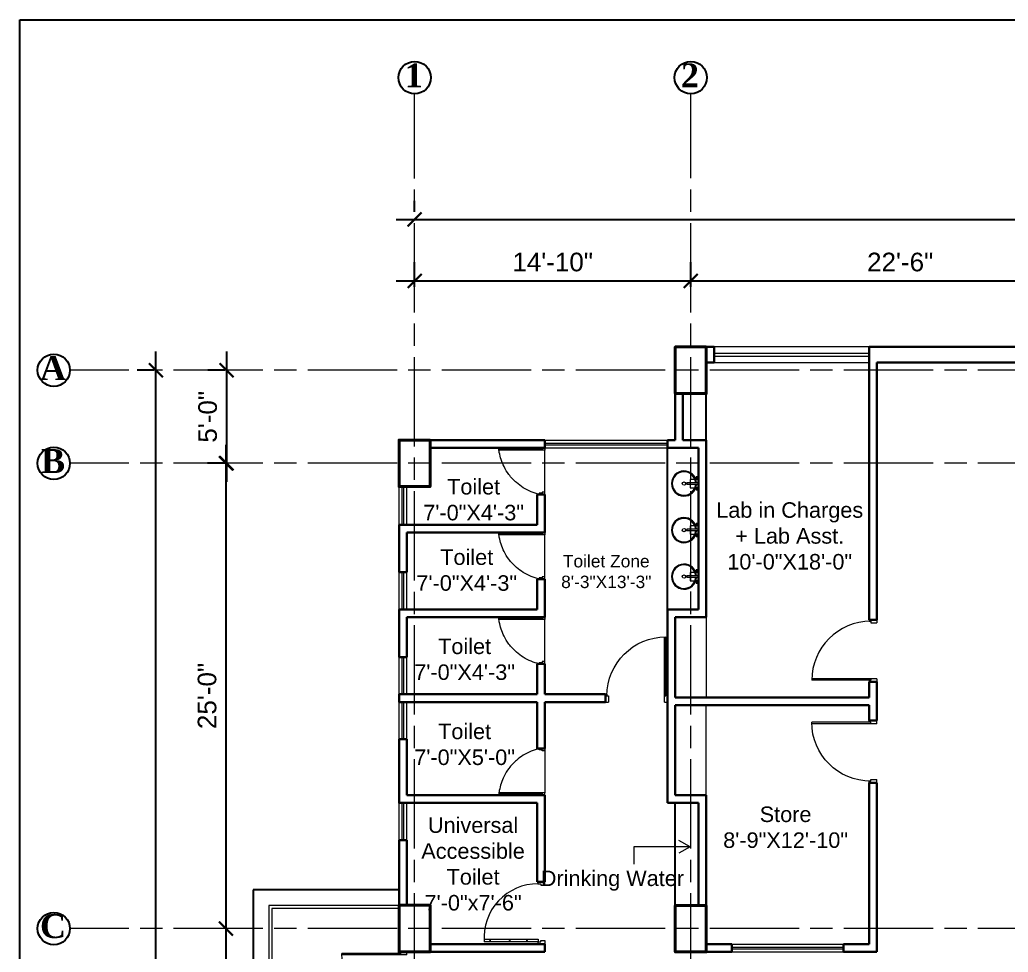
# Model space of a CAD drawing. Header units: inches. Extents: x -12 to 20935469, y -1604 to 24729220.
# Drawn here: x 20887722 to 20888359, y 24724146 to 24724746 of the extents above; entities that cross this region are included whole.
import ezdxf

# ---------------------------------------------------------------- set-up
doc = ezdxf.new("R2010")
doc.units = ezdxf.units.IN
doc.header["$LTSCALE"] = 0.03
doc.header["$MEASUREMENT"] = 0
doc.header["$PDMODE"] = 32
doc.header["$PDSIZE"] = 15
doc.linetypes.add('ACAD_ISO08W100', pattern=[36, 24, -3, 6, -3])
for name, color, linetype, lineweight in [('column', 1, 'Continuous', 40), ('Dim Line', 252, 'Continuous', 13), ('Door', 7, 'Continuous', 18), ('Glass Line', 252, 'Continuous', 9), ('Grid Line', 252, 'Continuous', 18), ('Hatch', 253, 'Continuous', 15), ('Main Wall', 7, 'Continuous', 30), ('STAIR', 46, 'Continuous', 15), ('TOILET FIXTURE', 142, 'Continuous', 5), ('wind.', 150, 'Continuous', 20)]:
    doc.layers.add(name, color=color, linetype=linetype, lineweight=lineweight)
doc.layers.add('TEXT', color=7, linetype='Continuous')
doc.styles.add('2', font='swisscl.ttf')
doc.styles.add('RomanS', font='arial.ttf', dxfattribs={"height": 12})
doc.styles.get("Standard").update_dxf_attribs({"font": 'timesbd.ttf'})
doc.dimstyles.new('Aec_Arch_I', dxfattribs={"dimscale": 96, "dimtxt": 12, "dimasz": 0.09375, "dimexe": 0.125, "dimexo": 0.125, "dimgap": 0.0625, "dimtad": 1, "dimdec": 0, "dimzin": 3, "dimdsep": 46, "dimlunit": 4, "dimtxsty": 'RomanS', "dimblk1": 'ARCHTICK', "dimblk2": 'ARCHTICK', "dimsah": 1, "dimcen": 0.09375, "dimdle": 0.125, "dimadec": 0, "dimazin": 0, "dimtfac": 0.75, "dimtdec": 0, "dimtmove": 2, "dimatfit": 3, "dimldrblk": 'ARCHTICK', "dimfxl": 1, "dimfrac": 1, "dimtolj": 1, "dimtzin": 0, "dimarcsym": 0})

# ---------------------------------------------------------------- blocks, each defined once
blk = doc.blocks.new('$D40')
at = {"layer": 'Door'}
for p, q in [((1, 4), (1, 42)), ((2, 0), (2, 41.99)), ((1, 5), (0, 5)), ((2, 0), (0, 0)), ((2, 4), (1, 4)), ((39, 4), (38, 4)), ((38, 4), (38, 0)), ((40, 0), (38, 0)), ((40, 5), (38.99, 5)), ((39, 5), (39, 4))]:
    blk.add_line(p, q, dxfattribs=at)
blk.add_arc((1, 4), 38, 0, 90, dxfattribs=at)
blk = doc.blocks.new('sssss-flat-876')
at = {"layer": 'Door', "linetype": 'Continuous', "ltscale": 3}
blk.add_line((3666.52, 84027.2), (3666.52, 84055.74), dxfattribs=at)
at = {"layer": 'Door', "linetype": 'Continuous', "ltscale": 3, "extrusion": (-7.21527e-09, -3.35624e-18, 1), "elevation": 0}
for points in [[(3666.52, 84057.2), (3666.52, 84055.74), (3668.35, 84055.74), (3668.35, 84056.47), (3670.18, 84056.47), (3670.18, 84057.2)], [(3668.35, 84055.74), (3696.16, 84055.74), (3696.16, 84056.47), (3668.35, 84056.47)]]:
    blk.add_lwpolyline(points, close=True, dxfattribs=at)
at = {"layer": 'Door', "linetype": 'Continuous', "ltscale": 3, "flags": 128}
blk.add_lwpolyline([(3670.18, 84027.2, 0.04096), (3675.47, 84028.9, 0.082496), (3684.93, 84034.78, 0.052187), (3689.72, 84039.97, 0.043988), (3692.86, 84045.05, 0.036571), (3694.75, 84049.63, 0.034751), (3695.92, 84054.2, 0.011435), (3696.16, 84055.74)], format="xyb", dxfattribs=at)
at = {"layer": 'Door', "linetype": 'Continuous', "ltscale": 3}
blk.add_lwpolyline([(3666.52, 84027.2), (3666.52, 84028.66), (3668.35, 84028.66), (3668.35, 84027.93), (3670.18, 84027.93), (3670.18, 84027.2)], close=True, dxfattribs=at)
blk = doc.blocks.new('Door_45')
at = {"layer": 'Door'}
for p, q in [((1.5, 4.97), (1.5, 43.97)), ((3.5, 44.03), (3.5, 4.97)), ((1.5, 40.03), (2.25, 40.03)), ((2.25, 40.03), (2.25, 39.53)), ((2.25, 39.53), (2.75, 39.53)), ((2.75, 39.53), (2.75, 40.03)), ((2.75, 40.03), (3.5, 40.03)), ((1.5, 25.77), (2.25, 25.77)), ((2.25, 25.77), (2.25, 25.27)), ((2.25, 25.27), (2.75, 25.27)), ((2.75, 25.77), (3.5, 25.77)), ((2.75, 25.27), (2.75, 25.77)), ((1.5, 12.57), (2.25, 12.57)), ((2.25, 12.57), (2.25, 13.07)), ((2.25, 13.07), (2.75, 13.07)), ((2.75, 13.07), (2.75, 12.57)), ((2.75, 12.57), (3.5, 12.57)), ((0, -0.03), (0, 4.97)), ((0, 4.97), (1.5, 4.97)), ((3.5, 4.97), (1.5, 4.97)), ((1.5, 4.97), (1.5, 2.97)), ((1.5, 2.97), (2.5, 2.97)), ((2.5, 2.97), (2.5, -0.03)), ((42.5, 3), (42.5, -0.03)), ((43.5, 3), (42.5, 3)), ((45, 5), (43.5, 5)), ((43.5, 5), (43.5, 3)), ((45, -0.03), (45, 5)), ((2.5, -0.03), (0, -0.03)), ((42.5, -0.03), (45, -0.03))]:
    blk.add_line(p, q, dxfattribs=at)
blk.add_arc((4.66, 5.26), 38.84, 359.62325, 94.66847, dxfattribs=at)
blk = doc.blocks.new('7-flat-72')
at = {"layer": 'Glass Line', "color": 8, "ltscale": 20}
for p, q in [((-64476.55, 376959.41), (-64476.55, 376966.61)), ((-64475.47, 376966.61), (-64476.55, 376966.61)), ((-64475.47, 376959.41), (-64475.47, 376966.61)), ((-64478.71, 376960.49), (-64480.33, 376960.49)), ((-64480.33, 376959.52), (-64480.33, 376960.49)), ((-64478.71, 376959.52), (-64480.33, 376959.52)), ((-64480.33, 376959.05), (-64480.33, 376959.41)), ((-64478.71, 376959.41), (-64480.33, 376959.41)), ((-64478.71, 376959.05), (-64480.33, 376959.05)), ((-64480.28, 376959.52), (-64480.28, 376960.49)), ((-64480.15, 376959.52), (-64480.15, 376960.49)), ((-64480.15, 376959.41), (-64480.15, 376959.52)), ((-64479.92, 376959.52), (-64479.92, 376960.49)), ((-64479.52, 376959.52), (-64479.52, 376960.49)), ((-64479.13, 376959.52), (-64479.13, 376960.49)), ((-64478.9, 376959.52), (-64478.9, 376960.49)), ((-64478.89, 376959.41), (-64478.89, 376959.52)), ((-64478.77, 376959.52), (-64478.77, 376960.49)), ((-64478.71, 376959.52), (-64478.71, 376960.49)), ((-64478.71, 376959.05), (-64478.71, 376959.41)), ((-64475.11, 376959.41), (-64476.91, 376959.41)), ((-64476.91, 376959.05), (-64476.91, 376959.41)), ((-64475.11, 376959.05), (-64476.91, 376959.05)), ((-64475.11, 376959.05), (-64475.11, 376959.41)), ((-64473.31, 376960.49), (-64471.69, 376960.49)), ((-64473.31, 376959.52), (-64473.31, 376960.49)), ((-64473.31, 376959.52), (-64471.69, 376959.52)), ((-64473.31, 376959.05), (-64473.31, 376959.41)), ((-64473.31, 376959.41), (-64471.69, 376959.41)), ((-64473.31, 376959.05), (-64471.69, 376959.05)), ((-64473.26, 376959.52), (-64473.26, 376960.49)), ((-64473.13, 376959.52), (-64473.13, 376960.49)), ((-64473.13, 376959.41), (-64473.13, 376959.52)), ((-64472.9, 376959.52), (-64472.9, 376960.49)), ((-64472.5, 376959.52), (-64472.5, 376960.49)), ((-64472.11, 376959.52), (-64472.11, 376960.49)), ((-64471.88, 376959.52), (-64471.88, 376960.49)), ((-64471.87, 376959.41), (-64471.87, 376959.52)), ((-64471.75, 376959.52), (-64471.75, 376960.49)), ((-64471.69, 376959.52), (-64471.69, 376960.49)), ((-64471.69, 376959.05), (-64471.69, 376959.41))]:
    blk.add_line(p, q, dxfattribs=at)
blk.add_circle((-64476.02, 376968.4, 0), 1.08, dxfattribs=at)
for radius, start, end in [(8.1, 273.83345, 266.18834), (7.55, 274.11503, 265.90676)]:
    blk.add_arc((-64476.02, 376968.4, 0), radius, start, end, dxfattribs=at)
blk = doc.blocks.new('SFSFSFS-flat-72')
at = {"layer": 'TOILET FIXTURE', "ltscale": 0.2}
blk.add_lwpolyline([(-3918.47, -3608.1), (-3918.47, -3602.7), (-3923.87, -3602.7), (-3923.87, -3608.1)], close=True, dxfattribs=at)
at = {"layer": 'TOILET FIXTURE', "ltscale": 20}
blk.add_blockref('7-flat-72', (60554.84, -380567.16), dxfattribs=at)
blk = doc.blocks.new('_ArchTick')
at = {"color": 0, "linetype": 'ByBlock', "lineweight": 35, "const_width": 0.15}
blk.add_lwpolyline([(-0.5, -0.5), (0.5, 0.5)], dxfattribs=at)
blk = doc.blocks.new('*D14')
at = {"layer": 'Defpoints', "color": 0, "transparency": 16777216}
for p in [(20831126.28, 24724578.17), (20830948.31, 24724562.27), (20831126.28, 24724562.27)]:
    blk.add_point(p, dxfattribs=at)
at = {"layer": 'Dim Line', "color": 0, "lineweight": -2, "transparency": 16777216}
for p, q in [((20830948.31, 24724574.27), (20830948.31, 24724590.17)), ((20831126.28, 24724574.27), (20831126.28, 24724590.17)), ((20830936.31, 24724578.17), (20831138.28, 24724578.17))]:
    blk.add_line(p, q, dxfattribs=at)
at = {"layer": 'Dim Line', "color": 0, "lineweight": -2, "transparency": 16777216, "xscale": 9, "yscale": 9, "zscale": 9, "rotation": 180}
blk.add_blockref('_ArchTick', (20830948.31, 24724578.17), dxfattribs=at)
at = {"layer": 'Dim Line', "color": 0, "lineweight": -2, "transparency": 16777216, "xscale": 9, "yscale": 9, "zscale": 9}
blk.add_blockref('_ArchTick', (20831126.28, 24724578.17), dxfattribs=at)
at = {"layer": 'Dim Line', "color": 0, "transparency": 16777216, "insert": (20831037.29, 24724590.29), "char_height": 12, "attachment_point": 5, "style": 'RomanS'}
blk.add_mtext('\\A1;14\'-10"', dxfattribs=at)
blk = doc.blocks.new('*D7')
at = {"layer": 'Defpoints', "color": 0, "transparency": 16777216}
for p in [(20831396.28, 24724578.17), (20831396.28, 24724578.17), (20831126.28, 24724562.27)]:
    blk.add_point(p, dxfattribs=at)
at = {"layer": 'Dim Line', "color": 0, "lineweight": -2, "transparency": 16777216}
for p, q in [((20831126.28, 24724574.27), (20831126.28, 24724590.17)), ((20831114.28, 24724578.17), (20831408.28, 24724578.17))]:
    blk.add_line(p, q, dxfattribs=at)
at = {"layer": 'Dim Line', "color": 0, "lineweight": -2, "transparency": 16777216, "xscale": 9, "yscale": 9, "zscale": 9, "rotation": 180}
blk.add_blockref('_ArchTick', (20831126.28, 24724578.17), dxfattribs=at)
at = {"layer": 'Dim Line', "color": 0, "lineweight": -2, "transparency": 16777216, "xscale": 9, "yscale": 9, "zscale": 9}
blk.add_blockref('_ArchTick', (20831396.28, 24724578.17), dxfattribs=at)
at = {"layer": 'Dim Line', "color": 0, "transparency": 16777216, "insert": (20831261.28, 24724590.29), "char_height": 12, "attachment_point": 5, "style": 'RomanS'}
blk.add_mtext('\\A1;22\'-6"', dxfattribs=at)
blk = doc.blocks.new('*D13')
at = {"layer": 'Defpoints', "color": 0, "transparency": 16777216}
for p in [(20832951.75, 24724617.81), (20830948.31, 24724610.75), (20832951.75, 24724610.75)]:
    blk.add_point(p, dxfattribs=at)
at = {"layer": 'Dim Line', "color": 0, "lineweight": -2, "transparency": 16777216}
for p, q in [((20830948.31, 24724622.75), (20830948.31, 24724629.81)), ((20832951.75, 24724622.75), (20832951.75, 24724629.81)), ((20830936.31, 24724617.81), (20832963.75, 24724617.81))]:
    blk.add_line(p, q, dxfattribs=at)
at = {"layer": 'Dim Line', "color": 0, "lineweight": -2, "transparency": 16777216, "xscale": 9, "yscale": 9, "zscale": 9, "rotation": 180}
blk.add_blockref('_ArchTick', (20830948.31, 24724617.81), dxfattribs=at)
at = {"layer": 'Dim Line', "color": 0, "lineweight": -2, "transparency": 16777216, "xscale": 9, "yscale": 9, "zscale": 9}
blk.add_blockref('_ArchTick', (20832951.75, 24724617.81), dxfattribs=at)
at = {"layer": 'Dim Line', "color": 0, "transparency": 16777216, "insert": (20831950.03, 24724629.94), "char_height": 12, "attachment_point": 5, "style": 'RomanS'}
blk.add_mtext('\\A1;166\'-11"', dxfattribs=at)
blk = doc.blocks.new('*D15')
at = {"layer": 'Defpoints', "color": 0, "transparency": 16777216}
for p in [(20830837.98, 24724520.61), (20830827.05, 24724460.62), (20830837.98, 24724460.62)]:
    blk.add_point(p, dxfattribs=at)
at = {"layer": 'Dim Line', "color": 0, "lineweight": -2, "transparency": 16777216}
for p, q in [((20830827.05, 24724532.61), (20830827.05, 24724448.62)), ((20830825.98, 24724520.61), (20830815.05, 24724520.61)), ((20830825.98, 24724460.62), (20830815.05, 24724460.62))]:
    blk.add_line(p, q, dxfattribs=at)
at = {"layer": 'Dim Line', "color": 0, "lineweight": -2, "transparency": 16777216, "xscale": 9, "yscale": 9, "zscale": 9}
for p, rotation in [((20830827.05, 24724520.61), 90), ((20830827.05, 24724460.62), 270)]:
    blk.add_blockref('_ArchTick', p, dxfattribs=dict(at, rotation=rotation))
at = {"layer": 'Dim Line', "color": 0, "transparency": 16777216, "insert": (20830814.93, 24724490.61), "char_height": 12, "attachment_point": 5, "rotation": 90, "style": 'RomanS'}
blk.add_mtext('\\A1;5\'-0"', dxfattribs=at)
blk = doc.blocks.new('*D16')
at = {"layer": 'Defpoints', "color": 0, "transparency": 16777216}
for p in [(20830837.98, 24724460.62), (20830826.68, 24724160.75), (20830826.68, 24724160.75)]:
    blk.add_point(p, dxfattribs=at)
at = {"layer": 'Dim Line', "color": 0, "lineweight": -2, "transparency": 16777216}
for p, q in [((20830826.68, 24724472.62), (20830826.68, 24724148.75)), ((20830825.98, 24724460.62), (20830814.68, 24724460.62)), ((20830838.68, 24724160.75), (20830838.68, 24724160.75))]:
    blk.add_line(p, q, dxfattribs=at)
at = {"layer": 'Dim Line', "color": 0, "lineweight": -2, "transparency": 16777216, "xscale": 9, "yscale": 9, "zscale": 9}
for p, rotation in [((20830826.68, 24724460.62), 90), ((20830826.68, 24724160.75), 270)]:
    blk.add_blockref('_ArchTick', p, dxfattribs=dict(at, rotation=rotation))
at = {"layer": 'Dim Line', "color": 0, "transparency": 16777216, "insert": (20830814.55, 24724310.68), "char_height": 12, "attachment_point": 5, "rotation": 90, "style": 'RomanS'}
blk.add_mtext('\\A1;25\'-0"', dxfattribs=at)
blk = doc.blocks.new('*D17')
at = {"layer": 'Defpoints', "color": 0, "transparency": 16777216}
for p in [(20830826.68, 24724160.75), (20830826.68, 24724010.75), (20830826.68, 24724010.75)]:
    blk.add_point(p, dxfattribs=at)
at = {"layer": 'Dim Line', "color": 0, "lineweight": -2, "transparency": 16777216}
for p, q in [((20830826.68, 24724172.75), (20830826.68, 24723998.75)), ((20830838.68, 24724160.75), (20830838.68, 24724160.75)), ((20830838.68, 24724010.75), (20830838.68, 24724010.75))]:
    blk.add_line(p, q, dxfattribs=at)
at = {"layer": 'Dim Line', "color": 0, "lineweight": -2, "transparency": 16777216, "xscale": 9, "yscale": 9, "zscale": 9}
for p, rotation in [((20830826.68, 24724160.75), 90), ((20830826.68, 24724010.75), 270)]:
    blk.add_blockref('_ArchTick', p, dxfattribs=dict(at, rotation=rotation))
at = {"layer": 'Dim Line', "color": 0, "transparency": 16777216, "insert": (20830814.55, 24724085.75), "char_height": 12, "attachment_point": 5, "rotation": 90, "style": 'RomanS'}
blk.add_mtext('\\A1;12\'-6"', dxfattribs=at)
blk = doc.blocks.new('*D20')
at = {"layer": 'Defpoints', "color": 0, "transparency": 16777216}
for p in [(20830781.52, 24724520.61), (20830792.16, 24724520.61), (20830792.16, 24723648.75)]:
    blk.add_point(p, dxfattribs=at)
at = {"layer": 'Dim Line', "color": 0, "lineweight": -2, "transparency": 16777216}
for p, q in [((20830781.52, 24723636.75), (20830781.52, 24724532.61)), ((20830780.16, 24724520.61), (20830769.52, 24724520.61)), ((20830780.16, 24723648.75), (20830769.52, 24723648.75))]:
    blk.add_line(p, q, dxfattribs=at)
at = {"layer": 'Dim Line', "color": 0, "lineweight": -2, "transparency": 16777216, "xscale": 9, "yscale": 9, "zscale": 9}
for p, rotation in [((20830781.52, 24724520.61), 90), ((20830781.52, 24723648.75), 270)]:
    blk.add_blockref('_ArchTick', p, dxfattribs=dict(at, rotation=rotation))
at = {"layer": 'Dim Line', "color": 0, "transparency": 16777216, "insert": (20830769.39, 24724084.68), "char_height": 12, "attachment_point": 5, "rotation": 90, "style": 'RomanS'}
blk.add_mtext('\\A1;72\'-8"', dxfattribs=at)
blk = doc.blocks.new('fff')
at = {"layer": 'Grid Line', "color": 252, "linetype": 'ACAD_ISO08W100', "lineweight": 9, "ltscale": 80, "true_color": 0x939598}
for p, q in [((20830948.31, 24723521.1), (20830948.31, 24724698.78)), ((20831126.28, 24723521.11), (20831126.28, 24724698.79)), ((20833096.95, 24724520.61), (20830726.15, 24724520.61)), ((20833096.95, 24724460.62), (20830726.15, 24724460.62)), ((20833096.95, 24724160.75), (20830726.15, 24724160.75))]:
    blk.add_line(p, q, dxfattribs=at)
at = {"layer": 'Dim Line'}
for base, p1, p2, picture, middle in [((20832951.75, 24724617.81), (20830948.31, 24724610.75), (20832951.75, 24724610.75), '*D13', (20831950.03, 24724629.94)), ((20831126.28, 24724578.17), (20830948.31, 24724562.27), (20831126.28, 24724562.27), '*D14', (20831037.29, 24724590.29)), ((20831396.28, 24724578.17), (20831126.28, 24724562.27), (20831396.28, 24724578.17), '*D7', (20831261.28, 24724590.29))]:
    dim = blk.add_linear_dim(base=base, p1=p1, p2=p2, dimstyle='Aec_Arch_I', dxfattribs=at)
    dim.commit()
    dim.dimension.update_dxf_attribs({"geometry": picture, "text_midpoint": middle})
for base, p1, p2, picture, middle in [((20830781.52, 24724520.61), (20830792.16, 24723648.75), (20830792.16, 24724520.61), '*D20', (20830769.39, 24724084.68)), ((20830827.05, 24724460.62), (20830837.98, 24724520.61), (20830837.98, 24724460.62), '*D15', (20830814.93, 24724490.61)), ((20830826.68, 24724160.75), (20830837.98, 24724460.62), (20830826.68, 24724160.75), '*D16', (20830814.55, 24724310.68)), ((20830826.68, 24724010.75), (20830826.68, 24724160.75), (20830826.68, 24724010.75), '*D17', (20830814.55, 24724085.75))]:
    dim = blk.add_linear_dim(base=base, p1=p1, p2=p2, angle=90, dimstyle='Aec_Arch_I', dxfattribs=at)
    dim.commit()
    dim.dimension.update_dxf_attribs({"geometry": picture, "text_midpoint": middle})

msp = doc.modelspace()

# ---------------------------------------------------------------- linework, layer by layer
for p, q in [((20888164.1, 24724475.62), (20888164.1, 24724505.6)), ((20887966.13, 24724475.62), (20887966.13, 24724475.62)), ((20888139.1, 24724366.39), (20888139.1, 24724470.62)), ((20888144.1, 24724175.73), (20888144.1, 24724241.77)), ((20887872.13, 24724185.73), (20887872.13, 24723635.74)), ((20887966.13, 24724185.73), (20887872.13, 24724185.73)), ((20888055.1, 24724150.78), (20888060.1, 24724150.78))]:
    msp.add_line(p, q)
at = {"layer": 'column', "lineweight": 40, "ltscale": 20}
for points in [[(20888164.1, 24724535.62), (20888144.1, 24724535.62), (20888144.1, 24724505.62), (20888164.1, 24724505.62)], [(20887986.13, 24724475.62), (20887966.13, 24724475.62), (20887966.13, 24724445.62), (20887986.13, 24724445.62)], [(20887986.13, 24724175.75), (20887966.13, 24724175.75), (20887966.13, 24724145.75), (20887986.13, 24724145.75)], [(20888164.1, 24724175.73), (20888144.1, 24724175.73), (20888144.1, 24724145.75), (20888164.1, 24724145.75)]]:
    msp.add_lwpolyline(points, close=True, dxfattribs=at)
at = {"layer": 'Defpoints'}
msp.add_lwpolyline([(20887721.6, 24724746.49), (20890160.46, 24724746.49), (20890160.46, 24723287.97), (20887721.6, 24723287.97)], close=True, dxfattribs=at)
at = {"layer": 'Hatch', "lineweight": 5}
for p, q in [((20888164.1, 24724361.39), (20888164.1, 24724309.79)), ((20888164.1, 24724246.77), (20888164.1, 24724304.79))]:
    msp.add_line(p, q, dxfattribs=at)
at = {"layer": 'Main Wall'}
for p, q in [((20888409.1, 24724535.62), (20888269.1, 24724535.62)), ((20888269.1, 24724359.79), (20888269.1, 24724535.62)), ((20888274.1, 24724525.6), (20888409.1, 24724525.63)), ((20888274.1, 24724359.79), (20888274.1, 24724525.62)), ((20888144.1, 24724475.62), (20888144.1, 24724505.62)), ((20888149.1, 24724475.62), (20888149.1, 24724505.62)), ((20887986.13, 24724475.62), (20888060.1, 24724475.62)), ((20888060.1, 24724470.62), (20888060.1, 24724475.62)), ((20888139.1, 24724475.62), (20888144.1, 24724475.62)), ((20888139.1, 24724470.62), (20888139.1, 24724475.62)), ((20888149.1, 24724475.62), (20888164.1, 24724475.62)), ((20888164.1, 24724361.39), (20888164.1, 24724475.62)), ((20887986.13, 24724470.62), (20888060.1, 24724470.62)), ((20888139.1, 24724470.62), (20888159.1, 24724470.62)), ((20888159.1, 24724366.39), (20888159.1, 24724470.62)), ((20888055.1, 24724440.62), (20888060.1, 24724440.62)), ((20888055.1, 24724440.62), (20888055.1, 24724421)), ((20888055.1, 24724421), (20887966.13, 24724421)), ((20887966.13, 24724390.39), (20887966.13, 24724421)), ((20888060.1, 24724416), (20887971.13, 24724416)), ((20887971.13, 24724390.39), (20887966.13, 24724390.39)), ((20888055.1, 24724386), (20888055.1, 24724366.39)), ((20888060.1, 24724386), (20888055.1, 24724386)), ((20888055.1, 24724366.39), (20887966.13, 24724366.39)), ((20887966.13, 24724335.77), (20887966.13, 24724366.39)), ((20888139.1, 24724311.77), (20888139.1, 24724366.39)), ((20888139.1, 24724366.39), (20888159.1, 24724366.39)), ((20887971.13, 24724361.39), (20887971.13, 24724335.77)), ((20888060.1, 24724361.39), (20887971.13, 24724361.39)), ((20888144.1, 24724309.79), (20888144.1, 24724361.39)), ((20888144.1, 24724361.39), (20888164.1, 24724361.39)), ((20888274.1, 24724359.79), (20888269.1, 24724359.79)), ((20887971.13, 24724335.77), (20887966.13, 24724335.77)), ((20888060.1, 24724331.39), (20888055.1, 24724331.39)), ((20888269.1, 24724319.79), (20888269.1, 24724309.79)), ((20888274.1, 24724319.79), (20888269.1, 24724319.79)), ((20888274.1, 24724319.79), (20888274.1, 24724294.79)), ((20887966.13, 24724311.77), (20888055.1, 24724311.77)), ((20887966.13, 24724306.77), (20887966.13, 24724311.77)), ((20888099.1, 24724306.77), (20888099.1, 24724311.77)), ((20888139.1, 24724241.77), (20888139.1, 24724311.77)), ((20888269.1, 24724309.79), (20888144.1, 24724309.79)), ((20888055.1, 24724306.77), (20887966.13, 24724306.77)), ((20888055.1, 24724276.77), (20888055.1, 24724306.77)), ((20888060.1, 24724276.77), (20888060.1, 24724306.77)), ((20888099.1, 24724306.77), (20888060.1, 24724306.77)), ((20888269.1, 24724304.79), (20888144.1, 24724304.79)), ((20888144.1, 24724246.77), (20888144.1, 24724304.79)), ((20888269.1, 24724304.79), (20888269.1, 24724294.79)), ((20888274.1, 24724294.79), (20888269.1, 24724294.79)), ((20887971.13, 24724282.77), (20887966.13, 24724282.77)), ((20887971.13, 24724282.77), (20887971.13, 24724246.77)), ((20888060.1, 24724276.77), (20888055.1, 24724276.77)), ((20888269.1, 24724150.75), (20888269.1, 24724254.79)), ((20888274.1, 24724254.79), (20888269.1, 24724254.79)), ((20888274.1, 24724145.75), (20888274.1, 24724254.79)), ((20887971.13, 24724246.77), (20888060.1, 24724246.77)), ((20888060.1, 24724190.93), (20888060.1, 24724246.77)), ((20888144.1, 24724246.77), (20888164.1, 24724246.77)), ((20888164.1, 24724175.75), (20888164.1, 24724246.77)), ((20888055.1, 24724190.93), (20888055.1, 24724241.77)), ((20888139.1, 24724241.77), (20888159.1, 24724241.77)), ((20888159.1, 24724175.75), (20888159.1, 24724241.77)), ((20887966.13, 24724175.75), (20887966.13, 24724217.77)), ((20887971.13, 24724217.77), (20887966.13, 24724217.77)), ((20888060.1, 24724190.93), (20888055.1, 24724190.93)), ((20888060.1, 24724150.78), (20887986.13, 24724150.78)), ((20888060.1, 24724150.78), (20888060.1, 24724145.75)), ((20888164.1, 24724150.75), (20888180.6, 24724150.75)), ((20888180.6, 24724150.75), (20888180.6, 24724145.75)), ((20888252.6, 24724150.75), (20888269.1, 24724150.75)), ((20888252.6, 24724150.75), (20888252.6, 24724145.75)), ((20888060.1, 24724145.75), (20887986.13, 24724145.75)), ((20888164.1, 24724145.75), (20888180.6, 24724145.75)), ((20888252.6, 24724145.75), (20888274.1, 24724145.75))]:
    msp.add_line(p, q, dxfattribs=at)
msp.add_lwpolyline([(20888164.1, 24724535.61), (20888169.1, 24724535.61), (20888169.1, 24724525.62), (20888164.1, 24724525.62)], close=True, dxfattribs=at)
for points in [[(20888060.1, 24724440.62), (20888060.1, 24724416)], [(20887971.13, 24724416), (20887971.13, 24724390.39)], [(20888060.1, 24724386), (20888060.1, 24724361.39)], [(20888055.1, 24724331.39), (20888055.1, 24724311.77)], [(20888060.1, 24724331.39), (20888060.1, 24724311.77)], [(20888060.1, 24724311.77), (20888099.1, 24724311.77)], [(20888055.1, 24724241.77), (20887966.13, 24724241.77), (20887966.13, 24724282.77)], [(20887971.13, 24724217.77), (20887971.13, 24724175.75)]]:
    msp.add_lwpolyline(points, dxfattribs=at)
at = {"layer": 'STAIR', "color": 253, "lineweight": 5}
for p, q in [((20888153.7, 24724213.46), (20888117.46, 24724213.46)), ((20888117.46, 24724213.46), (20888117.46, 24724202.22)), ((20888153.7, 24724213.46), (20888146.4, 24724217.5)), ((20888153.7, 24724213.46), (20888146.4, 24724209.43)), ((20887882.13, 24724175.73), (20887882.13, 24723635.74)), ((20887966.13, 24724175.73), (20887882.13, 24724175.73)), ((20887884.13, 24724173.73), (20887884.13, 24723635.74)), ((20887966.13, 24724173.73), (20887884.13, 24724173.73))]:
    msp.add_line(p, q, dxfattribs=at)
at = {"layer": 'TEXT'}
for centre in [(20887976.13, 24724709.2), (20888154.1, 24724709.21), (20887743.55, 24724520.61), (20887743.55, 24724460.62), (20887743.55, 24724160.75)]:
    msp.add_circle(centre, 10.42, dxfattribs=at)
at = {"layer": 'wind.'}
for p, q in [((20888164.1, 24724531.58), (20888164.1, 24724531.58)), ((20888169.1, 24724531.62), (20888169.1, 24724531.62)), ((20888164.1, 24724529.58), (20888164.1, 24724529.58)), ((20888169.1, 24724529.62), (20888169.1, 24724529.62))]:
    msp.add_line(p, q, dxfattribs=at)
at = {"layer": 'wind.', "lineweight": 5}
for p, q in [((20888269.1, 24724535.62), (20888169.1, 24724535.62)), ((20888169.1, 24724531.58), (20888269.1, 24724531.6)), ((20888169.1, 24724529.58), (20888269.1, 24724529.6)), ((20888169.1, 24724525.62), (20888269.1, 24724525.6)), ((20888060.1, 24724475.62), (20888139.1, 24724475.62)), ((20888060.1, 24724473.62), (20888139.1, 24724473.62)), ((20888060.1, 24724472.62), (20888139.1, 24724472.62)), ((20888060.1, 24724470.62), (20888139.1, 24724470.62)), ((20887966.13, 24724420.99), (20887966.13, 24724445.61)), ((20887968.13, 24724420.99), (20887968.13, 24724445.61)), ((20887969.13, 24724420.99), (20887969.13, 24724445.61)), ((20887971.13, 24724420.99), (20887971.13, 24724445.61)), ((20887966.13, 24724366.39), (20887966.13, 24724390.39)), ((20887968.13, 24724366.39), (20887968.13, 24724390.39)), ((20887969.13, 24724366.39), (20887969.13, 24724390.39)), ((20887971.13, 24724366.39), (20887971.13, 24724390.39)), ((20887966.13, 24724311.77), (20887966.13, 24724335.77)), ((20887968.13, 24724311.77), (20887968.13, 24724335.77)), ((20887969.13, 24724311.77), (20887969.13, 24724335.77)), ((20887971.13, 24724311.77), (20887971.13, 24724335.77)), ((20887966.13, 24724282.77), (20887966.13, 24724306.77)), ((20887968.13, 24724282.77), (20887968.13, 24724306.77)), ((20887969.13, 24724282.77), (20887969.13, 24724306.77)), ((20887971.13, 24724282.77), (20887971.13, 24724306.77)), ((20887966.13, 24724217.77), (20887966.13, 24724241.77)), ((20887968.13, 24724217.77), (20887968.13, 24724241.77)), ((20887969.13, 24724217.77), (20887969.13, 24724241.77)), ((20887971.13, 24724217.77), (20887971.13, 24724241.77)), ((20888180.6, 24724150.75), (20888252.6, 24724150.75)), ((20888180.6, 24724148.75), (20888252.6, 24724148.75)), ((20888180.6, 24724147.75), (20888252.6, 24724147.75)), ((20888180.6, 24724145.75), (20888266.6, 24724145.75))]:
    msp.add_line(p, q, dxfattribs=at)

# ---------------------------------------------------------------- block references
msp.add_blockref('fff', (57027.82, 0))
at = {"layer": 'Door', "ltscale": 20, "xscale": -1}
for p in [(20891726.62, 24640413.42), (20891726.62, 24640358.8), (20891726.62, 24640304.18)]:
    msp.add_blockref('sssss-flat-876', p, dxfattribs=at)
at = {"layer": 'Door', "rotation": 90.00000000000001}
msp.add_blockref('$D40', (20888274.1, 24724319.79), dxfattribs=at)
at = {"layer": 'Door', "xscale": -1}
msp.add_blockref('$D40', (20888139.1, 24724306.77), dxfattribs=at)
at = {"layer": 'Door', "xscale": -1, "rotation": 90}
for p in [(20888274.1, 24724294.79), (20887971.13, 24724145.75)]:
    msp.add_blockref('$D40', p, dxfattribs=at)
at = {"layer": 'Door', "ltscale": 20, "rotation": 180}
msp.add_blockref('sssss-flat-876', (20891726.62, 24808303.97), dxfattribs=at)
at = {"layer": 'Door', "color": 250, "ltscale": 20, "xscale": 0.8888888888759539, "yscale": 0.8888888888759539, "zscale": 0.8888888888759539, "rotation": 90.00000000000001}
msp.add_blockref('Door_45', (20888060.07, 24724150.93), dxfattribs=at)
at = {"layer": 'TOILET FIXTURE', "ltscale": 20, "rotation": 90.00000000000001}
for p in [(20884550.99, 24728368.76), (20884550.99, 24728338.76), (20884550.99, 24728308.76)]:
    msp.add_blockref('SFSFSFS-flat-72', p, dxfattribs=at)

# ---------------------------------------------------------------- texts
at = {"layer": 'TEXT', "char_height": 15.435, "width": 227.4581, "attachment_point": 8, "rotation": 0}
for s, insert in [('\\A1;1', (20887975.61, 24724702.9)), ('\\A1;2', (20888153.58, 24724702.91)), ('\\A1;A', (20887743.03, 24724514.31)), ('\\A1;B', (20887743.03, 24724454.32)), ('\\A1;C', (20887743.03, 24724154.45))]:
    msp.add_mtext(s, dxfattribs=dict(at, insert=insert))
at = {"layer": 'TEXT', "color": 30, "lineweight": 5, "ltscale": 20, "attachment_point": 2, "style": '2'}
for s, width, gutter_width, insert, char_height in [('{\\fArial|b0|i0|c0|p34;\\C0;Toilet \\P7\'-0"X4\'-3"}', 104.7597, 0.5, (20888014.14, 24724450.54), 10), ('{\\fArial|b0|i0|c0|p34;\\C0;Lab in Charges + Lab Asst. \\P10\'-0"X18\'-0"}', 104.7597, 0.5, (20888217.88, 24724435.52), 10), ('{\\fArial|b0|i0|c0|p34;\\C0;Toilet \\P7\'-0"X4\'-3"}', 104.7597, 0.5, (20888009.7, 24724405.16), 10), ('{\\fArial|b0|i0|c0|p34;\\C0;Toilet Zone\\P8\'-3"X13\'-3"}', 104.7597, 0.5, (20888099.64, 24724401.56), 8), ('{\\fArial|b0|i0|c0|p34;\\C0;Toilet \\P7\'-0"X4\'-3"}', 104.7597, 0.5, (20888008.33, 24724347.69), 10), ('{\\fArial|b0|i0|c0|p34;\\C0;Toilet \\P7\'-0"X5\'-0"}', 104.7597, 0.5, (20888008.33, 24724292.85), 10), ('{\\fArial|b0|i0|c0|p34;\\C0;Store\\P8\'-9"X12\'-10"}', 104.7597, 0.5, (20888215.24, 24724239.43), 10), ('{\\fArial|b0|i0|c0|p34;\\C0;Universal Accessible Toilet\\P7\'-0"x7\'-6"}', 89.0955, 0.35, (20888013.79, 24724232.43), 10), ('\\pxsm1;{\\fArial|b0|i0|c0|p34;\\C0;Drinking Water }', 88.5626, 0.282, (20888103.61, 24724198.17), 10)]:
    msp.add_mtext_dynamic_manual_height_columns(s, width=width, gutter_width=gutter_width, heights=[0], dxfattribs=dict(at, insert=insert, char_height=char_height))

doc.saveas('drawing.dxf')
